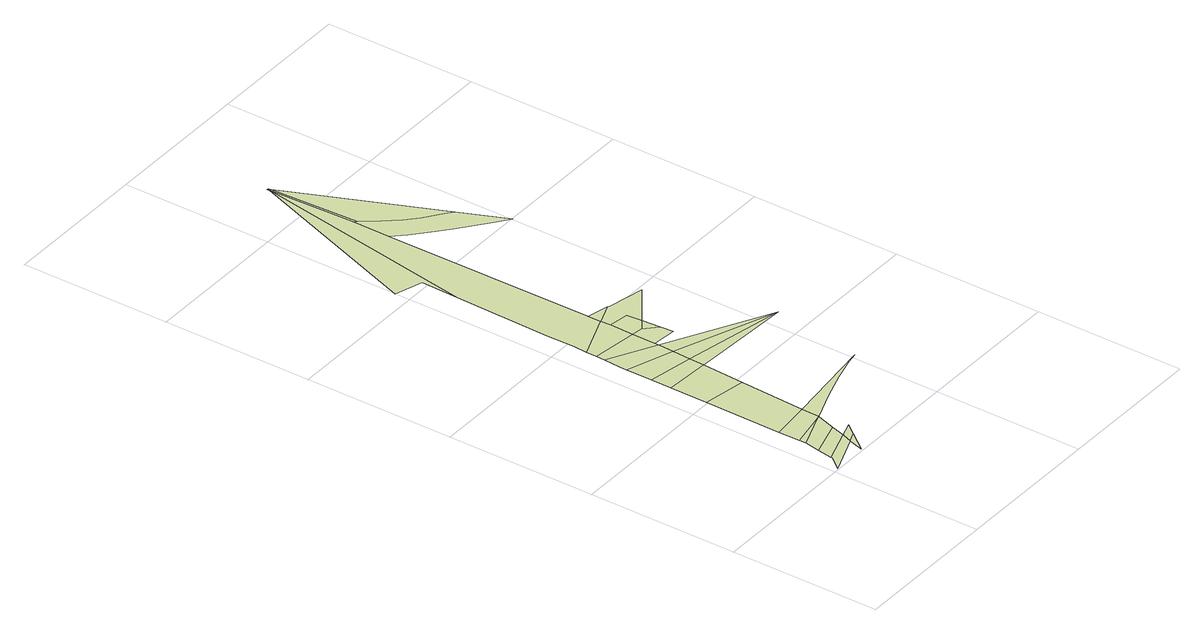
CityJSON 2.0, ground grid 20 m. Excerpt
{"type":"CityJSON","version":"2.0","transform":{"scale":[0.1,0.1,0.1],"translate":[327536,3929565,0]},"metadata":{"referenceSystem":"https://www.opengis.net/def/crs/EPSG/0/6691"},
"CityObjects":{
"landuse1":{"type":"LandUse","attributes":{"class":"215","LandUseDetailAttribute.orgLandUse":"30308","LandUseDetailAttribute.prefecture":"14","LandUseDetailAttribute.city":"14150","LandUseDetailAttribute.note":"都道府県","LandUseDetailAttribute.surveyYear":2015},"geometry":[{"type":"MultiSurface","lod":"1","boundaries":[[[0,1,2,3,4]]]}]},
"landuse2":{"type":"LandUse","attributes":{"class":"215","LandUseDetailAttribute.orgLandUse":"30308","LandUseDetailAttribute.prefecture":"14","LandUseDetailAttribute.city":"14150","LandUseDetailAttribute.note":"都道府県","LandUseDetailAttribute.surveyYear":2015},"geometry":[{"type":"MultiSurface","lod":"1","boundaries":[[[5,6,1,0]]]}]},
"landuse3":{"type":"LandUse","attributes":{"class":"215","LandUseDetailAttribute.orgLandUse":"30308","LandUseDetailAttribute.prefecture":"14","LandUseDetailAttribute.city":"14150","LandUseDetailAttribute.note":"都道府県","LandUseDetailAttribute.surveyYear":2015},"geometry":[{"type":"MultiSurface","lod":"1","boundaries":[[[7,4,8]]]}]},
"landuse4":{"type":"LandUse","attributes":{"class":"215","LandUseDetailAttribute.orgLandUse":"30308","LandUseDetailAttribute.prefecture":"14","LandUseDetailAttribute.city":"14150","LandUseDetailAttribute.note":"都道府県","LandUseDetailAttribute.surveyYear":2015},"geometry":[{"type":"MultiSurface","lod":"1","boundaries":[[[9,10,11,6,5]]]}]},
"landuse5":{"type":"LandUse","attributes":{"class":"215","LandUseDetailAttribute.orgLandUse":"30308","LandUseDetailAttribute.prefecture":"14","LandUseDetailAttribute.city":"14150","LandUseDetailAttribute.note":"都道府県","LandUseDetailAttribute.surveyYear":2015},"geometry":[{"type":"MultiSurface","lod":"1","boundaries":[[[10,12,11]]]}]},
"landuse6":{"type":"LandUse","attributes":{"class":"215","LandUseDetailAttribute.orgLandUse":"30308","LandUseDetailAttribute.prefecture":"14","LandUseDetailAttribute.city":"14150","LandUseDetailAttribute.note":"都道府県","LandUseDetailAttribute.surveyYear":2015},"geometry":[{"type":"MultiSurface","lod":"1","boundaries":[[[13,14,12,10,15]]]}]},
"landuse7":{"type":"LandUse","attributes":{"class":"215","LandUseDetailAttribute.orgLandUse":"30308","LandUseDetailAttribute.prefecture":"14","LandUseDetailAttribute.city":"14150","LandUseDetailAttribute.note":"都道府県","LandUseDetailAttribute.surveyYear":2015},"geometry":[{"type":"MultiSurface","lod":"1","boundaries":[[[16,0,4,7]]]}]},
"landuse8":{"type":"LandUse","attributes":{"class":"215","LandUseDetailAttribute.orgLandUse":"30308","LandUseDetailAttribute.prefecture":"14","LandUseDetailAttribute.city":"14150","LandUseDetailAttribute.note":"都道府県","LandUseDetailAttribute.surveyYear":2015},"geometry":[{"type":"MultiSurface","lod":"1","boundaries":[[[17,14,13,18]]]}]},
"landuse9":{"type":"LandUse","attributes":{"class":"215","LandUseDetailAttribute.orgLandUse":"30308","LandUseDetailAttribute.prefecture":"14","LandUseDetailAttribute.city":"14150","LandUseDetailAttribute.note":"都道府県","LandUseDetailAttribute.surveyYear":2015},"geometry":[{"type":"MultiSurface","lod":"1","boundaries":[[[15,10,9]]]}]},
"landuse10":{"type":"LandUse","attributes":{"class":"215","LandUseDetailAttribute.orgLandUse":"30308","LandUseDetailAttribute.prefecture":"14","LandUseDetailAttribute.city":"14150","LandUseDetailAttribute.note":"都道府県","LandUseDetailAttribute.surveyYear":2015},"geometry":[{"type":"MultiSurface","lod":"1","boundaries":[[[19,17,18,20]]]}]},
"landuse11":{"type":"LandUse","attributes":{"class":"215","LandUseDetailAttribute.orgLandUse":"30308","LandUseDetailAttribute.prefecture":"14","LandUseDetailAttribute.city":"14150","LandUseDetailAttribute.note":"都道府県","LandUseDetailAttribute.surveyYear":2015},"geometry":[{"type":"MultiSurface","lod":"1","boundaries":[[[21,19,20,22]]]}]},
"landuse12":{"type":"LandUse","attributes":{"class":"215","LandUseDetailAttribute.orgLandUse":"30308","LandUseDetailAttribute.prefecture":"14","LandUseDetailAttribute.city":"14150","LandUseDetailAttribute.note":"都道府県","LandUseDetailAttribute.surveyYear":2015},"geometry":[{"type":"MultiSurface","lod":"1","boundaries":[[[23,21,22,24]]]}]},
"landuse13":{"type":"LandUse","attributes":{"class":"215","LandUseDetailAttribute.orgLandUse":"30308","LandUseDetailAttribute.prefecture":"14","LandUseDetailAttribute.city":"14150","LandUseDetailAttribute.note":"都道府県","LandUseDetailAttribute.surveyYear":2015},"geometry":[{"type":"MultiSurface","lod":"1","boundaries":[[[25,26,23,24,27]]]}]},
"landuse14":{"type":"LandUse","attributes":{"class":"215","LandUseDetailAttribute.orgLandUse":"30308","LandUseDetailAttribute.prefecture":"14","LandUseDetailAttribute.city":"14150","LandUseDetailAttribute.note":"都道府県","LandUseDetailAttribute.surveyYear":2015},"geometry":[{"type":"MultiSurface","lod":"1","boundaries":[[[28,25,27,29,30]]]}]},
"landuse15":{"type":"LandUse","attributes":{"class":"215","LandUseDetailAttribute.orgLandUse":"30308","LandUseDetailAttribute.prefecture":"14","LandUseDetailAttribute.city":"14150","LandUseDetailAttribute.note":"都道府県","LandUseDetailAttribute.surveyYear":2015},"geometry":[{"type":"MultiSurface","lod":"1","boundaries":[[[31,32,28,30,33]]]}]},
"landuse16":{"type":"LandUse","attributes":{"class":"203","LandUseDetailAttribute.orgLandUse":"10400","LandUseDetailAttribute.prefecture":"14","LandUseDetailAttribute.city":"14150","LandUseDetailAttribute.note":"都道府県","LandUseDetailAttribute.surveyYear":2015},"geometry":[{"type":"MultiSurface","lod":"1","boundaries":[[[34,35,36,37,13,15]]]}]},
"landuse17":{"type":"LandUse","attributes":{"class":"204","LandUseDetailAttribute.orgLandUse":"10500","LandUseDetailAttribute.prefecture":"14","LandUseDetailAttribute.city":"14150","LandUseDetailAttribute.note":"都道府県","LandUseDetailAttribute.surveyYear":2015},"geometry":[{"type":"MultiSurface","lod":"1","boundaries":[[[30,29,38,39,40]]]}]},
"landuse18":{"type":"LandUse","attributes":{"class":"204","LandUseDetailAttribute.orgLandUse":"10500","LandUseDetailAttribute.prefecture":"14","LandUseDetailAttribute.city":"14150","LandUseDetailAttribute.note":"都道府県","LandUseDetailAttribute.surveyYear":2015},"geometry":[{"type":"MultiSurface","lod":"1","boundaries":[[[41,33,30,40,42]]]}]},
"landuse19":{"type":"LandUse","attributes":{"class":"204","LandUseDetailAttribute.orgLandUse":"10500","LandUseDetailAttribute.prefecture":"14","LandUseDetailAttribute.city":"14150","LandUseDetailAttribute.note":"都道府県","LandUseDetailAttribute.surveyYear":2015},"geometry":[{"type":"MultiSurface","lod":"1","boundaries":[[[42,40,39]]]}]},
"landuse20":{"type":"LandUse","attributes":{"class":"203","LandUseDetailAttribute.orgLandUse":"10400","LandUseDetailAttribute.prefecture":"14","LandUseDetailAttribute.city":"14150","LandUseDetailAttribute.note":"都道府県","LandUseDetailAttribute.surveyYear":2015},"geometry":[{"type":"MultiSurface","lod":"1","boundaries":[[[43,31,44]]]}]},
"landuse21":{"type":"LandUse","attributes":{"class":"203","LandUseDetailAttribute.orgLandUse":"10400","LandUseDetailAttribute.prefecture":"14","LandUseDetailAttribute.city":"14150","LandUseDetailAttribute.note":"都道府県","LandUseDetailAttribute.surveyYear":2015},"geometry":[{"type":"MultiSurface","lod":"1","boundaries":[[[22,20,45]]]}]},
"landuse22":{"type":"LandUse","attributes":{"class":"203","LandUseDetailAttribute.orgLandUse":"10400","LandUseDetailAttribute.prefecture":"14","LandUseDetailAttribute.city":"14150","LandUseDetailAttribute.note":"都道府県","LandUseDetailAttribute.surveyYear":2015},"geometry":[{"type":"MultiSurface","lod":"1","boundaries":[[[24,22,45]]]}]},
"landuse23":{"type":"LandUse","attributes":{"class":"203","LandUseDetailAttribute.orgLandUse":"10400","LandUseDetailAttribute.prefecture":"14","LandUseDetailAttribute.city":"14150","LandUseDetailAttribute.note":"都道府県","LandUseDetailAttribute.surveyYear":2015},"geometry":[{"type":"MultiSurface","lod":"1","boundaries":[[[27,24,45]]]}]},
"landuse24":{"type":"LandUse","attributes":{"class":"203","LandUseDetailAttribute.orgLandUse":"10400","LandUseDetailAttribute.prefecture":"14","LandUseDetailAttribute.city":"14150","LandUseDetailAttribute.note":"都道府県","LandUseDetailAttribute.surveyYear":2015},"geometry":[{"type":"MultiSurface","lod":"1","boundaries":[[[46,44,31,33,41,42,47]]]}]},
"landuse25":{"type":"LandUse","attributes":{"class":"215","LandUseDetailAttribute.orgLandUse":"30308","LandUseDetailAttribute.prefecture":"14","LandUseDetailAttribute.city":"14150","LandUseDetailAttribute.note":"都道府県","LandUseDetailAttribute.surveyYear":2015},"geometry":[{"type":"MultiSurface","lod":"1","boundaries":[[[48,49,50,51,32,31,43,52,53]]]}]},
"landuse26":{"type":"LandUse","attributes":{"class":"215","LandUseDetailAttribute.orgLandUse":"30308","LandUseDetailAttribute.prefecture":"14","LandUseDetailAttribute.city":"14150","LandUseDetailAttribute.note":"都道府県","LandUseDetailAttribute.surveyYear":2015},"geometry":[{"type":"MultiSurface","lod":"1","boundaries":[[[54,55,56,49,48]]]}]},
"landuse27":{"type":"LandUse","attributes":{"class":"203","LandUseDetailAttribute.orgLandUse":"10400","LandUseDetailAttribute.prefecture":"14","LandUseDetailAttribute.city":"14150","LandUseDetailAttribute.note":"都道府県","LandUseDetailAttribute.surveyYear":2015},"geometry":[{"type":"MultiSurface","lod":"1","boundaries":[[[57,48,53,58,59]]]}]},
"landuse28":{"type":"LandUse","attributes":{"class":"203","LandUseDetailAttribute.orgLandUse":"10400","LandUseDetailAttribute.prefecture":"14","LandUseDetailAttribute.city":"14150","LandUseDetailAttribute.note":"都道府県","LandUseDetailAttribute.surveyYear":2015},"geometry":[{"type":"MultiSurface","lod":"1","boundaries":[[[57,54,48]]]}]},
"landuse29":{"type":"LandUse","attributes":{"class":"203","LandUseDetailAttribute.orgLandUse":"10400","LandUseDetailAttribute.prefecture":"14","LandUseDetailAttribute.city":"14150","LandUseDetailAttribute.note":"都道府県","LandUseDetailAttribute.surveyYear":2015},"geometry":[{"type":"MultiSurface","lod":"1","boundaries":[[[57,60,54]]]}]},
"landuse30":{"type":"LandUse","attributes":{"class":"203","LandUseDetailAttribute.orgLandUse":"10400","LandUseDetailAttribute.prefecture":"14","LandUseDetailAttribute.city":"14150","LandUseDetailAttribute.note":"都道府県","LandUseDetailAttribute.surveyYear":2015}},
"landuse31":{"type":"LandUse","attributes":{"class":"203","LandUseDetailAttribute.orgLandUse":"10400","LandUseDetailAttribute.prefecture":"14","LandUseDetailAttribute.city":"14150","LandUseDetailAttribute.note":"都道府県","LandUseDetailAttribute.surveyYear":2015},"geometry":[{"type":"MultiSurface","lod":"1","boundaries":[[[57,61,60]]]}]},
"landuse32":{"type":"LandUse","attributes":{"class":"203","LandUseDetailAttribute.orgLandUse":"10400","LandUseDetailAttribute.prefecture":"14","LandUseDetailAttribute.city":"14150","LandUseDetailAttribute.note":"都道府県","LandUseDetailAttribute.surveyYear":2015},"geometry":[{"type":"MultiSurface","lod":"1","boundaries":[[[62,61,57]]]}]},
"landuse33":{"type":"LandUse","attributes":{"class":"203","LandUseDetailAttribute.orgLandUse":"10400","LandUseDetailAttribute.prefecture":"14","LandUseDetailAttribute.city":"14150","LandUseDetailAttribute.note":"都道府県","LandUseDetailAttribute.surveyYear":2015},"geometry":[{"type":"MultiSurface","lod":"1","boundaries":[[[63,57,59]]]}]},
"landuse34":{"type":"LandUse","attributes":{"class":"215","LandUseDetailAttribute.orgLandUse":"30308","LandUseDetailAttribute.prefecture":"14","LandUseDetailAttribute.city":"14150","LandUseDetailAttribute.note":"都道府県","LandUseDetailAttribute.surveyYear":2015},"geometry":[{"type":"MultiSurface","lod":"1","boundaries":[[[53,52,64,65,66,67,68,69,70,71,72,73,58]]]}]},
"landuse35":{"type":"LandUse","attributes":{"class":"203","LandUseDetailAttribute.orgLandUse":"10400","LandUseDetailAttribute.prefecture":"14","LandUseDetailAttribute.city":"14150","LandUseDetailAttribute.note":"都道府県","LandUseDetailAttribute.surveyYear":2015},"geometry":[{"type":"MultiSurface","lod":"1","boundaries":[[[59,58,73,72,71,70,69]]]}]}
},
"vertices":[
[67,36,0],[22,21,0],[22,19,0],[8,2,0],[62,23,0],
[73,55,0],[25,41,0],
[75,28,0],[56,3,0],
[81,80,0],[79,80,0],[29,61,0],
[29,70,0],
[82,105,0],[29,99,0],[81,81,0],
[87,43,0],
[30,202,0],[86,192,0],
[30,252,0],[89,249,0],
[30,280,0],[90,269,0],
[30,315,0],[91,293,0],
[31,347,0],[30,325,0],[92,314,0],
[32,359,0],[92,320,0],[92,351,0],
[92,396,0],[32,373,0],[93,383,0],
[123,97,0],[160,109,0],[191,117,0],[207,120,0],
[124,317,0],[123,334,0],[107,349,0],
[119,379,0],[121,359,0],
[92,414,0],[120,407,0],
[226,242,0],
[124,405,0],[171,395,0],
[87,857,0],[36,558,0],[33,429,0],[33,391,0],[91,694,0],[91,746,0],
[87,859,0],[0,620,0],[37,608,0],
[88,862,0],[94,741,0],[89,859,0],
[87,860,0],
[87,861,0],
[87,863,0],
[89,862,0],
[106,678,0],[123,662,0],[146,643,0],[183,613,0],[202,599,0],[175,661,0],[166,668,0],[143,686,0],[128,700,0],[111,719,0]
]}
